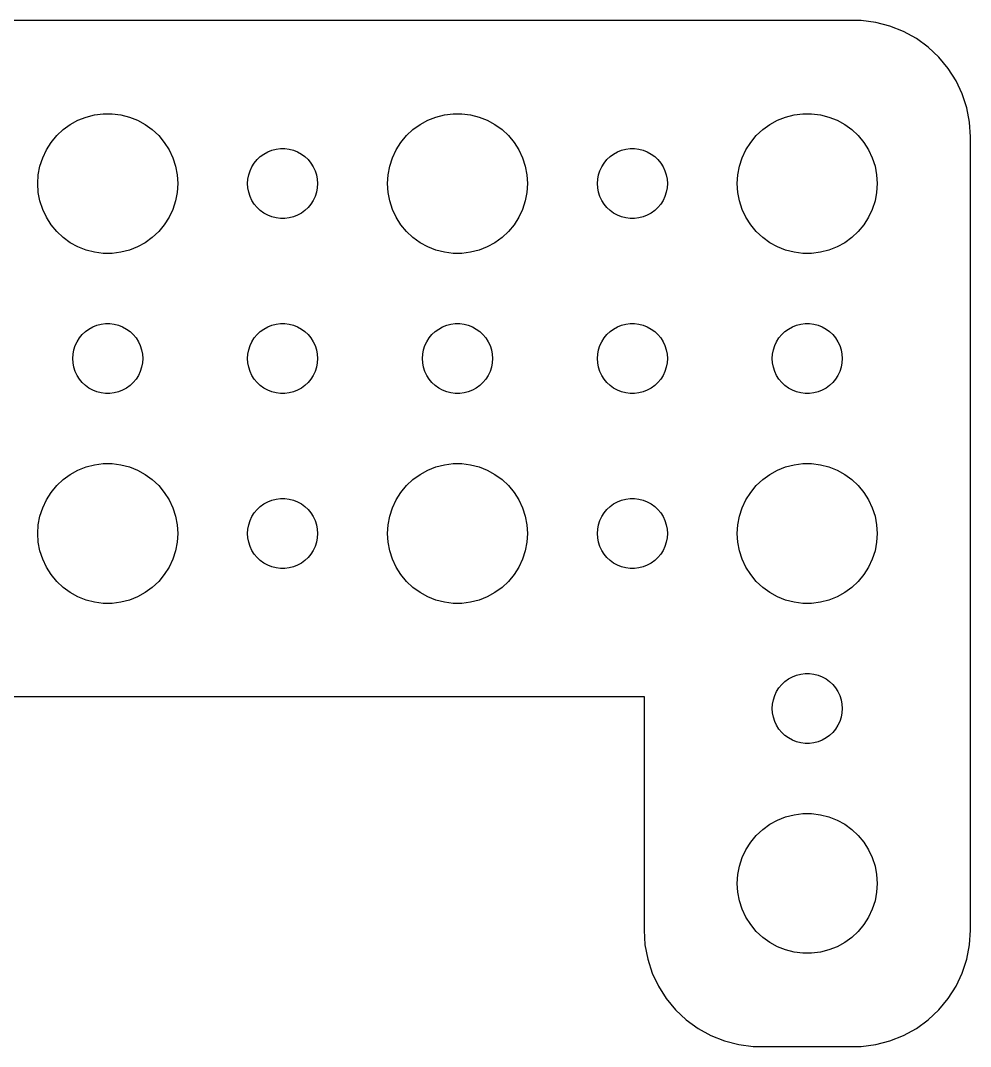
# Model space of a CAD drawing. Header units: metres. Extents: x -37 to 37, y 86 to 238.
# Drawn here: x -3.74 to 37, y 194.01 to 237.99 of the extents above; entities that cross this region are included whole.
import ezdxf

# ---------------------------------------------------------------- set-up
doc = ezdxf.new("R2010")
doc.units = ezdxf.units.M

msp = doc.modelspace()

# ---------------------------------------------------------------- linework, layer by layer
for p, q in [((32.3139, 237.99), (-32.3139, 237.99)), ((32.9369, 237.911), (32.3139, 237.99)), ((33.5451, 237.755), (32.9369, 237.911)), ((34.1289, 237.524), (33.5451, 237.755)), ((34.6791, 237.222), (34.1289, 237.524)), ((35.1871, 236.853), (34.6791, 237.222)), ((35.6448, 236.423), (35.1871, 236.853)), ((36.0451, 235.939), (35.6448, 236.423)), ((36.3815, 235.409), (36.0451, 235.939)), ((36.6489, 234.841), (36.3815, 235.409)), ((36.8429, 234.243), (36.6489, 234.841)), ((-0.56213, 233.947), (-0.18837, 233.994)), ((-0.18837, 233.994), (0.18837, 233.994)), ((0.18837, 233.994), (0.56213, 233.947)), ((14.4379, 233.947), (14.8116, 233.994)), ((14.8116, 233.994), (15.1884, 233.994)), ((15.1884, 233.994), (15.5621, 233.947)), ((29.4379, 233.947), (29.8116, 233.994)), ((29.8116, 233.994), (30.1884, 233.994)), ((30.1884, 233.994), (30.5621, 233.947)), ((36.9606, 233.627), (36.8429, 234.243)), ((-1.60747, 233.533), (-1.27733, 233.714)), ((-1.27733, 233.714), (-0.92705, 233.853)), ((-0.92705, 233.853), (-0.56213, 233.947)), ((0.56213, 233.947), (0.92705, 233.853)), ((0.92705, 233.853), (1.27733, 233.714)), ((1.27733, 233.714), (1.60747, 233.533)), ((13.3925, 233.533), (13.7227, 233.714)), ((13.7227, 233.714), (14.0729, 233.853)), ((14.0729, 233.853), (14.4379, 233.947)), ((15.5621, 233.947), (15.927, 233.853)), ((15.927, 233.853), (16.2773, 233.714)), ((16.2773, 233.714), (16.6075, 233.533)), ((28.3925, 233.533), (28.7227, 233.714)), ((28.7227, 233.714), (29.0729, 233.853)), ((29.0729, 233.853), (29.4379, 233.947)), ((30.5621, 233.947), (30.927, 233.853)), ((30.927, 233.853), (31.2773, 233.714)), ((31.2773, 233.714), (31.6075, 233.533)), ((37, 233), (36.9606, 233.627)), ((-2.1869, 233.054), (-1.91226, 233.312)), ((-1.91226, 233.312), (-1.60747, 233.533)), ((1.60747, 233.533), (1.91226, 233.312)), ((1.91226, 233.312), (2.1869, 233.054)), ((12.8131, 233.054), (13.0877, 233.312)), ((13.0877, 233.312), (13.3925, 233.533)), ((16.6075, 233.533), (16.9123, 233.312)), ((16.9123, 233.312), (17.1869, 233.054)), ((27.8131, 233.054), (28.0877, 233.312)), ((28.0877, 233.312), (28.3925, 233.533)), ((31.6075, 233.533), (31.9123, 233.312)), ((31.9123, 233.312), (32.1869, 233.054)), ((-2.62891, 232.445), (-2.42705, 232.763)), ((-2.42705, 232.763), (-2.1869, 233.054)), ((2.1869, 233.054), (2.42705, 232.763)), ((2.42705, 232.763), (2.62891, 232.445)), ((12.3711, 232.445), (12.5729, 232.763)), ((12.5729, 232.763), (12.8131, 233.054)), ((17.1869, 233.054), (17.427, 232.763)), ((17.427, 232.763), (17.6289, 232.445)), ((27.3711, 232.445), (27.5729, 232.763)), ((27.5729, 232.763), (27.8131, 233.054)), ((32.1869, 233.054), (32.427, 232.763)), ((32.427, 232.763), (32.6289, 232.445)), ((37, 199), (37, 233)), ((-2.78932, 232.104), (-2.62891, 232.445)), ((2.62891, 232.445), (2.78932, 232.104)), ((6.54385, 232.156), (6.69626, 232.266)), ((6.69626, 232.266), (6.86133, 232.357)), ((6.86133, 232.357), (7.03647, 232.427)), ((7.03647, 232.427), (7.21892, 232.473)), ((7.21892, 232.473), (7.40581, 232.497)), ((7.40581, 232.497), (7.59418, 232.497)), ((7.59418, 232.497), (7.78107, 232.473)), ((7.78107, 232.473), (7.96352, 232.427)), ((7.96352, 232.427), (8.13866, 232.357)), ((8.13866, 232.357), (8.30373, 232.266)), ((8.30373, 232.266), (8.45613, 232.156)), ((12.2107, 232.104), (12.3711, 232.445)), ((17.6289, 232.445), (17.7893, 232.104)), ((21.5439, 232.156), (21.6963, 232.266)), ((21.6963, 232.266), (21.8613, 232.357)), ((21.8613, 232.357), (22.0365, 232.427)), ((22.0365, 232.427), (22.2189, 232.473)), ((22.2189, 232.473), (22.4058, 232.497)), ((22.4058, 232.497), (22.5942, 232.497)), ((22.5942, 232.497), (22.7811, 232.473)), ((22.7811, 232.473), (22.9635, 232.427)), ((22.9635, 232.427), (23.1387, 232.357)), ((23.1387, 232.357), (23.3037, 232.266)), ((23.3037, 232.266), (23.4561, 232.156)), ((27.2107, 232.104), (27.3711, 232.445)), ((32.6289, 232.445), (32.7893, 232.104)), ((-2.90575, 231.746), (-2.78932, 232.104)), ((2.78932, 232.104), (2.90575, 231.746)), ((6.18553, 231.723), (6.28647, 231.882)), ((6.28647, 231.882), (6.40654, 232.027)), ((6.40654, 232.027), (6.54385, 232.156)), ((8.45613, 232.156), (8.59344, 232.027)), ((8.59344, 232.027), (8.71352, 231.882)), ((8.71352, 231.882), (8.81445, 231.723)), ((12.0942, 231.746), (12.2107, 232.104)), ((17.7893, 232.104), (17.9057, 231.746)), ((21.1855, 231.723), (21.2865, 231.882)), ((21.2865, 231.882), (21.4065, 232.027)), ((21.4065, 232.027), (21.5439, 232.156)), ((23.4561, 232.156), (23.5934, 232.027)), ((23.5934, 232.027), (23.7135, 231.882)), ((23.7135, 231.882), (23.8145, 231.723)), ((27.0942, 231.746), (27.2107, 232.104)), ((32.7893, 232.104), (32.9057, 231.746)), ((-3, 231), (-2.97633, 231.376)), ((-2.97633, 231.376), (-2.90575, 231.746)), ((2.90575, 231.746), (2.97633, 231.376)), ((2.97633, 231.376), (3, 231)), ((6.01183, 231.188), (6.04712, 231.373)), ((6.04712, 231.373), (6.10533, 231.552)), ((6.10533, 231.552), (6.18553, 231.723)), ((8.81445, 231.723), (8.89465, 231.552)), ((8.89465, 231.552), (8.95287, 231.373)), ((8.95287, 231.373), (8.98816, 231.188)), ((12, 231), (12.0237, 231.376)), ((12.0237, 231.376), (12.0942, 231.746)), ((17.9057, 231.746), (17.9763, 231.376)), ((17.9763, 231.376), (18, 231)), ((21.0118, 231.188), (21.0471, 231.373)), ((21.0471, 231.373), (21.1053, 231.552)), ((21.1053, 231.552), (21.1855, 231.723)), ((23.8145, 231.723), (23.8947, 231.552)), ((23.8947, 231.552), (23.9529, 231.373)), ((23.9529, 231.373), (23.9882, 231.188)), ((27, 231), (27.0237, 231.376)), ((27.0237, 231.376), (27.0942, 231.746)), ((32.9057, 231.746), (32.9763, 231.376)), ((32.9763, 231.376), (33, 231)), ((-2.97633, 230.624), (-3, 231)), ((3, 231), (2.97633, 230.624)), ((6, 231), (6.01183, 231.188)), ((6.01183, 230.812), (6, 231)), ((8.98816, 231.188), (9, 231)), ((9, 231), (8.98816, 230.812)), ((12.0237, 230.624), (12, 231)), ((18, 231), (17.9763, 230.624)), ((21, 231), (21.0118, 231.188)), ((21.0118, 230.812), (21, 231)), ((23.9882, 231.188), (24, 231)), ((24, 231), (23.9882, 230.812)), ((27.0237, 230.624), (27, 231)), ((33, 231), (32.9763, 230.624)), ((-2.90575, 230.254), (-2.97633, 230.624)), ((2.97633, 230.624), (2.90575, 230.254)), ((6.04712, 230.627), (6.01183, 230.812)), ((6.10533, 230.448), (6.04712, 230.627)), ((8.95287, 230.627), (8.89465, 230.448)), ((8.98816, 230.812), (8.95287, 230.627)), ((12.0942, 230.254), (12.0237, 230.624)), ((17.9763, 230.624), (17.9057, 230.254)), ((21.0471, 230.627), (21.0118, 230.812)), ((21.1053, 230.448), (21.0471, 230.627)), ((23.9529, 230.627), (23.8947, 230.448)), ((23.9882, 230.812), (23.9529, 230.627)), ((27.0942, 230.254), (27.0237, 230.624)), ((32.9763, 230.624), (32.9057, 230.254)), ((-2.78932, 229.896), (-2.90575, 230.254)), ((2.90575, 230.254), (2.78932, 229.896)), ((6.18553, 230.277), (6.10533, 230.448)), ((6.28647, 230.118), (6.18553, 230.277)), ((6.40654, 229.973), (6.28647, 230.118)), ((8.71352, 230.118), (8.59344, 229.973)), ((8.81445, 230.277), (8.71352, 230.118)), ((8.89465, 230.448), (8.81445, 230.277)), ((12.2107, 229.896), (12.0942, 230.254)), ((17.9057, 230.254), (17.7893, 229.896)), ((21.1855, 230.277), (21.1053, 230.448)), ((21.2865, 230.118), (21.1855, 230.277)), ((21.4065, 229.973), (21.2865, 230.118)), ((23.7135, 230.118), (23.5934, 229.973)), ((23.8145, 230.277), (23.7135, 230.118)), ((23.8947, 230.448), (23.8145, 230.277)), ((27.2107, 229.896), (27.0942, 230.254)), ((32.9057, 230.254), (32.7893, 229.896)), ((-2.62891, 229.555), (-2.78932, 229.896)), ((2.78932, 229.896), (2.62891, 229.555)), ((6.54385, 229.844), (6.40654, 229.973)), ((6.69626, 229.734), (6.54385, 229.844)), ((6.86133, 229.643), (6.69626, 229.734)), ((7.03647, 229.573), (6.86133, 229.643)), ((8.13866, 229.643), (7.96352, 229.573)), ((8.30373, 229.734), (8.13866, 229.643)), ((8.45613, 229.844), (8.30373, 229.734)), ((8.59344, 229.973), (8.45613, 229.844)), ((12.3711, 229.555), (12.2107, 229.896)), ((17.7893, 229.896), (17.6289, 229.555)), ((21.5439, 229.844), (21.4065, 229.973)), ((21.6963, 229.734), (21.5439, 229.844)), ((21.8613, 229.643), (21.6963, 229.734)), ((22.0365, 229.573), (21.8613, 229.643)), ((23.1387, 229.643), (22.9635, 229.573)), ((23.3037, 229.734), (23.1387, 229.643)), ((23.4561, 229.844), (23.3037, 229.734)), ((23.5934, 229.973), (23.4561, 229.844)), ((27.3711, 229.555), (27.2107, 229.896)), ((32.7893, 229.896), (32.6289, 229.555)), ((-2.42705, 229.237), (-2.62891, 229.555)), ((-2.1869, 228.946), (-2.42705, 229.237)), ((2.42705, 229.237), (2.1869, 228.946)), ((2.62891, 229.555), (2.42705, 229.237)), ((7.21892, 229.527), (7.03647, 229.573)), ((7.40581, 229.503), (7.21892, 229.527)), ((7.59418, 229.503), (7.40581, 229.503)), ((7.78107, 229.527), (7.59418, 229.503)), ((7.96352, 229.573), (7.78107, 229.527)), ((12.5729, 229.237), (12.3711, 229.555)), ((12.8131, 228.946), (12.5729, 229.237)), ((17.427, 229.237), (17.1869, 228.946)), ((17.6289, 229.555), (17.427, 229.237)), ((22.2189, 229.527), (22.0365, 229.573)), ((22.4058, 229.503), (22.2189, 229.527)), ((22.5942, 229.503), (22.4058, 229.503)), ((22.7811, 229.527), (22.5942, 229.503)), ((22.9635, 229.573), (22.7811, 229.527)), ((27.5729, 229.237), (27.3711, 229.555)), ((27.8131, 228.946), (27.5729, 229.237)), ((32.427, 229.237), (32.1869, 228.946)), ((32.6289, 229.555), (32.427, 229.237)), ((-1.91226, 228.688), (-2.1869, 228.946)), ((2.1869, 228.946), (1.91226, 228.688)), ((13.0877, 228.688), (12.8131, 228.946)), ((17.1869, 228.946), (16.9123, 228.688)), ((28.0877, 228.688), (27.8131, 228.946)), ((32.1869, 228.946), (31.9123, 228.688)), ((-1.60747, 228.467), (-1.91226, 228.688)), ((-1.27733, 228.286), (-1.60747, 228.467)), ((-0.92705, 228.147), (-1.27733, 228.286)), ((1.27733, 228.286), (0.92705, 228.147)), ((1.60747, 228.467), (1.27733, 228.286)), ((1.91226, 228.688), (1.60747, 228.467)), ((13.3925, 228.467), (13.0877, 228.688)), ((13.7227, 228.286), (13.3925, 228.467)), ((14.0729, 228.147), (13.7227, 228.286)), ((16.2773, 228.286), (15.927, 228.147)), ((16.6075, 228.467), (16.2773, 228.286)), ((16.9123, 228.688), (16.6075, 228.467)), ((28.3925, 228.467), (28.0877, 228.688)), ((28.7227, 228.286), (28.3925, 228.467)), ((29.0729, 228.147), (28.7227, 228.286)), ((31.2773, 228.286), (30.927, 228.147)), ((31.6075, 228.467), (31.2773, 228.286)), ((31.9123, 228.688), (31.6075, 228.467)), ((-0.56213, 228.053), (-0.92705, 228.147)), ((-0.18837, 228.006), (-0.56213, 228.053)), ((0.18837, 228.006), (-0.18837, 228.006)), ((0.56213, 228.053), (0.18837, 228.006)), ((0.92705, 228.147), (0.56213, 228.053)), ((14.4379, 228.053), (14.0729, 228.147)), ((14.8116, 228.006), (14.4379, 228.053)), ((15.1884, 228.006), (14.8116, 228.006)), ((15.5621, 228.053), (15.1884, 228.006)), ((15.927, 228.147), (15.5621, 228.053)), ((29.4379, 228.053), (29.0729, 228.147)), ((29.8116, 228.006), (29.4379, 228.053)), ((30.1884, 228.006), (29.8116, 228.006)), ((30.5621, 228.053), (30.1884, 228.006)), ((30.927, 228.147), (30.5621, 228.053)), ((-0.95613, 224.656), (-0.80373, 224.766)), ((-0.80373, 224.766), (-0.63866, 224.857)), ((-0.63866, 224.857), (-0.46352, 224.927)), ((-0.46352, 224.927), (-0.28107, 224.973)), ((-0.28107, 224.973), (-0.09418, 224.997)), ((-0.09418, 224.997), (0.09418, 224.997)), ((0.09418, 224.997), (0.28107, 224.973)), ((0.28107, 224.973), (0.46352, 224.927)), ((0.46352, 224.927), (0.63866, 224.857)), ((0.63866, 224.857), (0.80373, 224.766)), ((0.80373, 224.766), (0.95613, 224.656)), ((6.54385, 224.656), (6.69626, 224.766)), ((6.69626, 224.766), (6.86133, 224.857)), ((6.86133, 224.857), (7.03647, 224.927)), ((7.03647, 224.927), (7.21892, 224.973)), ((7.21892, 224.973), (7.40581, 224.997)), ((7.40581, 224.997), (7.59418, 224.997)), ((7.59418, 224.997), (7.78107, 224.973)), ((7.78107, 224.973), (7.96352, 224.927)), ((7.96352, 224.927), (8.13866, 224.857)), ((8.13866, 224.857), (8.30373, 224.766)), ((8.30373, 224.766), (8.45613, 224.656)), ((14.0439, 224.656), (14.1963, 224.766)), ((14.1963, 224.766), (14.3613, 224.857)), ((14.3613, 224.857), (14.5365, 224.927)), ((14.5365, 224.927), (14.7189, 224.973)), ((14.7189, 224.973), (14.9058, 224.997)), ((14.9058, 224.997), (15.0942, 224.997)), ((15.0942, 224.997), (15.2811, 224.973)), ((15.2811, 224.973), (15.4635, 224.927)), ((15.4635, 224.927), (15.6387, 224.857)), ((15.6387, 224.857), (15.8037, 224.766)), ((15.8037, 224.766), (15.9561, 224.656)), ((21.5439, 224.656), (21.6963, 224.766)), ((21.6963, 224.766), (21.8613, 224.857)), ((21.8613, 224.857), (22.0365, 224.927)), ((22.0365, 224.927), (22.2189, 224.973)), ((22.2189, 224.973), (22.4058, 224.997)), ((22.4058, 224.997), (22.5942, 224.997)), ((22.5942, 224.997), (22.7811, 224.973)), ((22.7811, 224.973), (22.9635, 224.927)), ((22.9635, 224.927), (23.1387, 224.857)), ((23.1387, 224.857), (23.3037, 224.766)), ((23.3037, 224.766), (23.4561, 224.656)), ((29.0439, 224.656), (29.1963, 224.766)), ((29.1963, 224.766), (29.3613, 224.857)), ((29.3613, 224.857), (29.5365, 224.927)), ((29.5365, 224.927), (29.7189, 224.973)), ((29.7189, 224.973), (29.9058, 224.997)), ((29.9058, 224.997), (30.0942, 224.997)), ((30.0942, 224.997), (30.2811, 224.973)), ((30.2811, 224.973), (30.4635, 224.927)), ((30.4635, 224.927), (30.6387, 224.857)), ((30.6387, 224.857), (30.8037, 224.766)), ((30.8037, 224.766), (30.9561, 224.656)), ((-1.31445, 224.223), (-1.21352, 224.382)), ((-1.21352, 224.382), (-1.09344, 224.527)), ((-1.09344, 224.527), (-0.95613, 224.656)), ((0.95613, 224.656), (1.09344, 224.527)), ((1.09344, 224.527), (1.21352, 224.382)), ((1.21352, 224.382), (1.31445, 224.223)), ((6.18553, 224.223), (6.28647, 224.382)), ((6.28647, 224.382), (6.40654, 224.527)), ((6.40654, 224.527), (6.54385, 224.656)), ((8.45613, 224.656), (8.59344, 224.527)), ((8.59344, 224.527), (8.71352, 224.382)), ((8.71352, 224.382), (8.81445, 224.223)), ((13.6855, 224.223), (13.7865, 224.382)), ((13.7865, 224.382), (13.9065, 224.527)), ((13.9065, 224.527), (14.0439, 224.656)), ((15.9561, 224.656), (16.0934, 224.527)), ((16.0934, 224.527), (16.2135, 224.382)), ((16.2135, 224.382), (16.3145, 224.223)), ((21.1855, 224.223), (21.2865, 224.382)), ((21.2865, 224.382), (21.4065, 224.527)), ((21.4065, 224.527), (21.5439, 224.656)), ((23.4561, 224.656), (23.5934, 224.527)), ((23.5934, 224.527), (23.7135, 224.382)), ((23.7135, 224.382), (23.8145, 224.223)), ((28.6855, 224.223), (28.7865, 224.382)), ((28.7865, 224.382), (28.9065, 224.527)), ((28.9065, 224.527), (29.0439, 224.656)), ((30.9561, 224.656), (31.0934, 224.527)), ((31.0934, 224.527), (31.2135, 224.382)), ((31.2135, 224.382), (31.3145, 224.223)), ((-1.48816, 223.688), (-1.45287, 223.873)), ((-1.45287, 223.873), (-1.39465, 224.052)), ((-1.39465, 224.052), (-1.31445, 224.223)), ((1.31445, 224.223), (1.39465, 224.052)), ((1.39465, 224.052), (1.45287, 223.873)), ((1.45287, 223.873), (1.48816, 223.688)), ((6.01183, 223.688), (6.04712, 223.873)), ((6.04712, 223.873), (6.10533, 224.052)), ((6.10533, 224.052), (6.18553, 224.223)), ((8.81445, 224.223), (8.89465, 224.052)), ((8.89465, 224.052), (8.95287, 223.873)), ((8.95287, 223.873), (8.98816, 223.688)), ((13.5118, 223.688), (13.5471, 223.873)), ((13.5471, 223.873), (13.6053, 224.052)), ((13.6053, 224.052), (13.6855, 224.223)), ((16.3145, 224.223), (16.3947, 224.052)), ((16.3947, 224.052), (16.4529, 223.873)), ((16.4529, 223.873), (16.4882, 223.688)), ((21.0118, 223.688), (21.0471, 223.873)), ((21.0471, 223.873), (21.1053, 224.052)), ((21.1053, 224.052), (21.1855, 224.223)), ((23.8145, 224.223), (23.8947, 224.052)), ((23.8947, 224.052), (23.9529, 223.873)), ((23.9529, 223.873), (23.9882, 223.688)), ((28.5118, 223.688), (28.5471, 223.873)), ((28.5471, 223.873), (28.6053, 224.052)), ((28.6053, 224.052), (28.6855, 224.223)), ((31.3145, 224.223), (31.3947, 224.052)), ((31.3947, 224.052), (31.4529, 223.873)), ((31.4529, 223.873), (31.4882, 223.688)), ((-1.5, 223.5), (-1.48816, 223.688)), ((-1.48816, 223.312), (-1.5, 223.5)), ((1.48816, 223.688), (1.5, 223.5)), ((1.5, 223.5), (1.48816, 223.312)), ((6, 223.5), (6.01183, 223.688)), ((6.01183, 223.312), (6, 223.5)), ((8.98816, 223.688), (9, 223.5)), ((9, 223.5), (8.98816, 223.312)), ((13.5, 223.5), (13.5118, 223.688)), ((13.5118, 223.312), (13.5, 223.5)), ((16.4882, 223.688), (16.5, 223.5)), ((16.5, 223.5), (16.4882, 223.312)), ((21, 223.5), (21.0118, 223.688)), ((21.0118, 223.312), (21, 223.5)), ((23.9882, 223.688), (24, 223.5)), ((24, 223.5), (23.9882, 223.312)), ((28.5, 223.5), (28.5118, 223.688)), ((28.5118, 223.312), (28.5, 223.5)), ((31.4882, 223.688), (31.5, 223.5)), ((31.5, 223.5), (31.4882, 223.312)), ((-1.45287, 223.127), (-1.48816, 223.312)), ((-1.39465, 222.948), (-1.45287, 223.127)), ((1.45287, 223.127), (1.39465, 222.948)), ((1.48816, 223.312), (1.45287, 223.127)), ((6.04712, 223.127), (6.01183, 223.312)), ((6.10533, 222.948), (6.04712, 223.127)), ((8.95287, 223.127), (8.89465, 222.948)), ((8.98816, 223.312), (8.95287, 223.127)), ((13.5471, 223.127), (13.5118, 223.312)), ((13.6053, 222.948), (13.5471, 223.127)), ((16.4529, 223.127), (16.3947, 222.948)), ((16.4882, 223.312), (16.4529, 223.127)), ((21.0471, 223.127), (21.0118, 223.312)), ((21.1053, 222.948), (21.0471, 223.127)), ((23.9529, 223.127), (23.8947, 222.948)), ((23.9882, 223.312), (23.9529, 223.127)), ((28.5471, 223.127), (28.5118, 223.312)), ((28.6053, 222.948), (28.5471, 223.127)), ((31.4529, 223.127), (31.3947, 222.948)), ((31.4882, 223.312), (31.4529, 223.127)), ((-1.31445, 222.777), (-1.39465, 222.948)), ((-1.21352, 222.618), (-1.31445, 222.777)), ((-1.09344, 222.473), (-1.21352, 222.618)), ((1.21352, 222.618), (1.09344, 222.473)), ((1.31445, 222.777), (1.21352, 222.618)), ((1.39465, 222.948), (1.31445, 222.777)), ((6.18553, 222.777), (6.10533, 222.948)), ((6.28647, 222.618), (6.18553, 222.777)), ((6.40654, 222.473), (6.28647, 222.618)), ((8.71352, 222.618), (8.59344, 222.473)), ((8.81445, 222.777), (8.71352, 222.618)), ((8.89465, 222.948), (8.81445, 222.777)), ((13.6855, 222.777), (13.6053, 222.948)), ((13.7865, 222.618), (13.6855, 222.777)), ((13.9065, 222.473), (13.7865, 222.618)), ((16.2135, 222.618), (16.0934, 222.473)), ((16.3145, 222.777), (16.2135, 222.618)), ((16.3947, 222.948), (16.3145, 222.777)), ((21.1855, 222.777), (21.1053, 222.948)), ((21.2865, 222.618), (21.1855, 222.777)), ((21.4065, 222.473), (21.2865, 222.618)), ((23.7135, 222.618), (23.5934, 222.473)), ((23.8145, 222.777), (23.7135, 222.618)), ((23.8947, 222.948), (23.8145, 222.777)), ((28.6855, 222.777), (28.6053, 222.948)), ((28.7865, 222.618), (28.6855, 222.777)), ((28.9065, 222.473), (28.7865, 222.618)), ((31.2135, 222.618), (31.0934, 222.473)), ((31.3145, 222.777), (31.2135, 222.618)), ((31.3947, 222.948), (31.3145, 222.777)), ((-0.95613, 222.344), (-1.09344, 222.473)), ((-0.80373, 222.234), (-0.95613, 222.344)), ((-0.63866, 222.143), (-0.80373, 222.234)), ((-0.46352, 222.073), (-0.63866, 222.143)), ((0.63866, 222.143), (0.46352, 222.073)), ((0.80373, 222.234), (0.63866, 222.143)), ((0.95613, 222.344), (0.80373, 222.234)), ((1.09344, 222.473), (0.95613, 222.344)), ((6.54385, 222.344), (6.40654, 222.473)), ((6.69626, 222.234), (6.54385, 222.344)), ((6.86133, 222.143), (6.69626, 222.234)), ((7.03647, 222.073), (6.86133, 222.143)), ((8.13866, 222.143), (7.96352, 222.073)), ((8.30373, 222.234), (8.13866, 222.143)), ((8.45613, 222.344), (8.30373, 222.234)), ((8.59344, 222.473), (8.45613, 222.344)), ((14.0439, 222.344), (13.9065, 222.473)), ((14.1963, 222.234), (14.0439, 222.344)), ((14.3613, 222.143), (14.1963, 222.234)), ((14.5365, 222.073), (14.3613, 222.143)), ((15.6387, 222.143), (15.4635, 222.073)), ((15.8037, 222.234), (15.6387, 222.143)), ((15.9561, 222.344), (15.8037, 222.234)), ((16.0934, 222.473), (15.9561, 222.344)), ((21.5439, 222.344), (21.4065, 222.473)), ((21.6963, 222.234), (21.5439, 222.344)), ((21.8613, 222.143), (21.6963, 222.234)), ((22.0365, 222.073), (21.8613, 222.143)), ((23.1387, 222.143), (22.9635, 222.073)), ((23.3037, 222.234), (23.1387, 222.143)), ((23.4561, 222.344), (23.3037, 222.234)), ((23.5934, 222.473), (23.4561, 222.344)), ((29.0439, 222.344), (28.9065, 222.473)), ((29.1963, 222.234), (29.0439, 222.344)), ((29.3613, 222.143), (29.1963, 222.234)), ((29.5365, 222.073), (29.3613, 222.143)), ((30.6387, 222.143), (30.4635, 222.073)), ((30.8037, 222.234), (30.6387, 222.143)), ((30.9561, 222.344), (30.8037, 222.234)), ((31.0934, 222.473), (30.9561, 222.344)), ((-0.28107, 222.027), (-0.46352, 222.073)), ((-0.09418, 222.003), (-0.28107, 222.027)), ((0.09418, 222.003), (-0.09418, 222.003)), ((0.28107, 222.027), (0.09418, 222.003)), ((0.46352, 222.073), (0.28107, 222.027)), ((7.21892, 222.027), (7.03647, 222.073)), ((7.40581, 222.003), (7.21892, 222.027)), ((7.59418, 222.003), (7.40581, 222.003)), ((7.78107, 222.027), (7.59418, 222.003)), ((7.96352, 222.073), (7.78107, 222.027)), ((14.7189, 222.027), (14.5365, 222.073)), ((14.9058, 222.003), (14.7189, 222.027)), ((15.0942, 222.003), (14.9058, 222.003)), ((15.2811, 222.027), (15.0942, 222.003)), ((15.4635, 222.073), (15.2811, 222.027)), ((22.2189, 222.027), (22.0365, 222.073)), ((22.4058, 222.003), (22.2189, 222.027)), ((22.5942, 222.003), (22.4058, 222.003)), ((22.7811, 222.027), (22.5942, 222.003)), ((22.9635, 222.073), (22.7811, 222.027)), ((29.7189, 222.027), (29.5365, 222.073)), ((29.9058, 222.003), (29.7189, 222.027)), ((30.0942, 222.003), (29.9058, 222.003)), ((30.2811, 222.027), (30.0942, 222.003)), ((30.4635, 222.073), (30.2811, 222.027)), ((-1.60747, 218.533), (-1.27733, 218.714)), ((-1.27733, 218.714), (-0.92705, 218.853)), ((-0.92705, 218.853), (-0.56213, 218.947)), ((-0.56213, 218.947), (-0.18837, 218.994)), ((-0.18837, 218.994), (0.18837, 218.994)), ((0.18837, 218.994), (0.56213, 218.947)), ((0.56213, 218.947), (0.92705, 218.853)), ((0.92705, 218.853), (1.27733, 218.714)), ((1.27733, 218.714), (1.60747, 218.533)), ((13.3925, 218.533), (13.7227, 218.714)), ((13.7227, 218.714), (14.0729, 218.853)), ((14.0729, 218.853), (14.4379, 218.947)), ((14.4379, 218.947), (14.8116, 218.994)), ((14.8116, 218.994), (15.1884, 218.994)), ((15.1884, 218.994), (15.5621, 218.947)), ((15.5621, 218.947), (15.927, 218.853)), ((15.927, 218.853), (16.2773, 218.714)), ((16.2773, 218.714), (16.6075, 218.533)), ((28.3925, 218.533), (28.7227, 218.714)), ((28.7227, 218.714), (29.0729, 218.853)), ((29.0729, 218.853), (29.4379, 218.947)), ((29.4379, 218.947), (29.8116, 218.994)), ((29.8116, 218.994), (30.1884, 218.994)), ((30.1884, 218.994), (30.5621, 218.947)), ((30.5621, 218.947), (30.927, 218.853)), ((30.927, 218.853), (31.2773, 218.714)), ((31.2773, 218.714), (31.6075, 218.533)), ((-2.1869, 218.054), (-1.91226, 218.312)), ((-1.91226, 218.312), (-1.60747, 218.533)), ((1.60747, 218.533), (1.91226, 218.312)), ((1.91226, 218.312), (2.1869, 218.054)), ((12.8131, 218.054), (13.0877, 218.312)), ((13.0877, 218.312), (13.3925, 218.533)), ((16.6075, 218.533), (16.9123, 218.312)), ((16.9123, 218.312), (17.1869, 218.054)), ((27.8131, 218.054), (28.0877, 218.312)), ((28.0877, 218.312), (28.3925, 218.533)), ((31.6075, 218.533), (31.9123, 218.312)), ((31.9123, 218.312), (32.1869, 218.054)), ((-2.62891, 217.445), (-2.42705, 217.763)), ((-2.42705, 217.763), (-2.1869, 218.054)), ((2.1869, 218.054), (2.42705, 217.763)), ((2.42705, 217.763), (2.62891, 217.445)), ((12.3711, 217.445), (12.5729, 217.763)), ((12.5729, 217.763), (12.8131, 218.054)), ((17.1869, 218.054), (17.427, 217.763)), ((17.427, 217.763), (17.6289, 217.445)), ((27.3711, 217.445), (27.5729, 217.763)), ((27.5729, 217.763), (27.8131, 218.054)), ((32.1869, 218.054), (32.427, 217.763)), ((32.427, 217.763), (32.6289, 217.445)), ((-2.78932, 217.104), (-2.62891, 217.445)), ((2.62891, 217.445), (2.78932, 217.104)), ((6.54385, 217.156), (6.69626, 217.266)), ((6.69626, 217.266), (6.86133, 217.357)), ((6.86133, 217.357), (7.03647, 217.427)), ((7.03647, 217.427), (7.21892, 217.473)), ((7.21892, 217.473), (7.40581, 217.497)), ((7.40581, 217.497), (7.59418, 217.497)), ((7.59418, 217.497), (7.78107, 217.473)), ((7.78107, 217.473), (7.96352, 217.427)), ((7.96352, 217.427), (8.13866, 217.357)), ((8.13866, 217.357), (8.30373, 217.266)), ((8.30373, 217.266), (8.45613, 217.156)), ((12.2107, 217.104), (12.3711, 217.445)), ((17.6289, 217.445), (17.7893, 217.104)), ((21.5439, 217.156), (21.6963, 217.266)), ((21.6963, 217.266), (21.8613, 217.357)), ((21.8613, 217.357), (22.0365, 217.427)), ((22.0365, 217.427), (22.2189, 217.473)), ((22.2189, 217.473), (22.4058, 217.497)), ((22.4058, 217.497), (22.5942, 217.497)), ((22.5942, 217.497), (22.7811, 217.473)), ((22.7811, 217.473), (22.9635, 217.427)), ((22.9635, 217.427), (23.1387, 217.357)), ((23.1387, 217.357), (23.3037, 217.266)), ((23.3037, 217.266), (23.4561, 217.156)), ((27.2107, 217.104), (27.3711, 217.445)), ((32.6289, 217.445), (32.7893, 217.104)), ((-2.90575, 216.746), (-2.78932, 217.104)), ((2.78932, 217.104), (2.90575, 216.746)), ((6.18553, 216.723), (6.28647, 216.882)), ((6.28647, 216.882), (6.40654, 217.027)), ((6.40654, 217.027), (6.54385, 217.156)), ((8.45613, 217.156), (8.59344, 217.027)), ((8.59344, 217.027), (8.71352, 216.882)), ((8.71352, 216.882), (8.81445, 216.723)), ((12.0942, 216.746), (12.2107, 217.104)), ((17.7893, 217.104), (17.9057, 216.746)), ((21.1855, 216.723), (21.2865, 216.882)), ((21.2865, 216.882), (21.4065, 217.027)), ((21.4065, 217.027), (21.5439, 217.156)), ((23.4561, 217.156), (23.5934, 217.027)), ((23.5934, 217.027), (23.7135, 216.882)), ((23.7135, 216.882), (23.8145, 216.723)), ((27.0942, 216.746), (27.2107, 217.104)), ((32.7893, 217.104), (32.9057, 216.746)), ((-2.97633, 216.376), (-2.90575, 216.746)), ((2.90575, 216.746), (2.97633, 216.376)), ((6.04712, 216.373), (6.10533, 216.552)), ((6.10533, 216.552), (6.18553, 216.723)), ((8.81445, 216.723), (8.89465, 216.552)), ((8.89465, 216.552), (8.95287, 216.373)), ((12.0237, 216.376), (12.0942, 216.746)), ((17.9057, 216.746), (17.9763, 216.376)), ((21.0471, 216.373), (21.1053, 216.552)), ((21.1053, 216.552), (21.1855, 216.723)), ((23.8145, 216.723), (23.8947, 216.552)), ((23.8947, 216.552), (23.9529, 216.373)), ((27.0237, 216.376), (27.0942, 216.746)), ((32.9057, 216.746), (32.9763, 216.376)), ((-3, 216), (-2.97633, 216.376)), ((-2.97633, 215.624), (-3, 216)), ((2.97633, 216.376), (3, 216)), ((3, 216), (2.97633, 215.624)), ((6, 216), (6.01183, 216.188)), ((6.01183, 215.812), (6, 216)), ((6.01183, 216.188), (6.04712, 216.373)), ((8.95287, 216.373), (8.98816, 216.188)), ((8.98816, 216.188), (9, 216)), ((9, 216), (8.98816, 215.812)), ((12, 216), (12.0237, 216.376)), ((12.0237, 215.624), (12, 216)), ((17.9763, 216.376), (18, 216)), ((18, 216), (17.9763, 215.624)), ((21, 216), (21.0118, 216.188)), ((21.0118, 215.812), (21, 216)), ((21.0118, 216.188), (21.0471, 216.373)), ((23.9529, 216.373), (23.9882, 216.188)), ((23.9882, 216.188), (24, 216)), ((24, 216), (23.9882, 215.812)), ((27, 216), (27.0237, 216.376)), ((27.0237, 215.624), (27, 216)), ((32.9763, 216.376), (33, 216)), ((33, 216), (32.9763, 215.624)), ((-2.90575, 215.254), (-2.97633, 215.624)), ((2.97633, 215.624), (2.90575, 215.254)), ((6.04712, 215.627), (6.01183, 215.812)), ((6.10533, 215.448), (6.04712, 215.627)), ((8.95287, 215.627), (8.89465, 215.448)), ((8.98816, 215.812), (8.95287, 215.627)), ((12.0942, 215.254), (12.0237, 215.624)), ((17.9763, 215.624), (17.9057, 215.254)), ((21.0471, 215.627), (21.0118, 215.812)), ((21.1053, 215.448), (21.0471, 215.627)), ((23.9529, 215.627), (23.8947, 215.448)), ((23.9882, 215.812), (23.9529, 215.627)), ((27.0942, 215.254), (27.0237, 215.624)), ((32.9763, 215.624), (32.9057, 215.254)), ((-2.78932, 214.896), (-2.90575, 215.254)), ((2.90575, 215.254), (2.78932, 214.896)), ((6.18553, 215.277), (6.10533, 215.448)), ((6.28647, 215.118), (6.18553, 215.277)), ((6.40654, 214.973), (6.28647, 215.118)), ((8.71352, 215.118), (8.59344, 214.973)), ((8.81445, 215.277), (8.71352, 215.118)), ((8.89465, 215.448), (8.81445, 215.277)), ((12.2107, 214.896), (12.0942, 215.254)), ((17.9057, 215.254), (17.7893, 214.896)), ((21.1855, 215.277), (21.1053, 215.448)), ((21.2865, 215.118), (21.1855, 215.277)), ((21.4065, 214.973), (21.2865, 215.118)), ((23.7135, 215.118), (23.5934, 214.973)), ((23.8145, 215.277), (23.7135, 215.118)), ((23.8947, 215.448), (23.8145, 215.277)), ((27.2107, 214.896), (27.0942, 215.254)), ((32.9057, 215.254), (32.7893, 214.896)), ((-2.62891, 214.555), (-2.78932, 214.896)), ((2.78932, 214.896), (2.62891, 214.555)), ((6.54385, 214.844), (6.40654, 214.973)), ((6.69626, 214.734), (6.54385, 214.844)), ((6.86133, 214.643), (6.69626, 214.734)), ((7.03647, 214.573), (6.86133, 214.643)), ((8.13866, 214.643), (7.96352, 214.573)), ((8.30373, 214.734), (8.13866, 214.643)), ((8.45613, 214.844), (8.30373, 214.734)), ((8.59344, 214.973), (8.45613, 214.844)), ((12.3711, 214.555), (12.2107, 214.896)), ((17.7893, 214.896), (17.6289, 214.555)), ((21.5439, 214.844), (21.4065, 214.973)), ((21.6963, 214.734), (21.5439, 214.844)), ((21.8613, 214.643), (21.6963, 214.734)), ((22.0365, 214.573), (21.8613, 214.643)), ((23.1387, 214.643), (22.9635, 214.573)), ((23.3037, 214.734), (23.1387, 214.643)), ((23.4561, 214.844), (23.3037, 214.734)), ((23.5934, 214.973), (23.4561, 214.844)), ((27.3711, 214.555), (27.2107, 214.896)), ((32.7893, 214.896), (32.6289, 214.555)), ((-2.42705, 214.237), (-2.62891, 214.555)), ((-2.1869, 213.946), (-2.42705, 214.237)), ((2.42705, 214.237), (2.1869, 213.946)), ((2.62891, 214.555), (2.42705, 214.237)), ((7.21892, 214.527), (7.03647, 214.573)), ((7.40581, 214.503), (7.21892, 214.527)), ((7.59418, 214.503), (7.40581, 214.503)), ((7.78107, 214.527), (7.59418, 214.503)), ((7.96352, 214.573), (7.78107, 214.527)), ((12.5729, 214.237), (12.3711, 214.555)), ((12.8131, 213.946), (12.5729, 214.237)), ((17.427, 214.237), (17.1869, 213.946)), ((17.6289, 214.555), (17.427, 214.237)), ((22.2189, 214.527), (22.0365, 214.573)), ((22.4058, 214.503), (22.2189, 214.527)), ((22.5942, 214.503), (22.4058, 214.503)), ((22.7811, 214.527), (22.5942, 214.503)), ((22.9635, 214.573), (22.7811, 214.527)), ((27.5729, 214.237), (27.3711, 214.555)), ((27.8131, 213.946), (27.5729, 214.237)), ((32.427, 214.237), (32.1869, 213.946)), ((32.6289, 214.555), (32.427, 214.237)), ((-1.91226, 213.688), (-2.1869, 213.946)), ((2.1869, 213.946), (1.91226, 213.688)), ((13.0877, 213.688), (12.8131, 213.946)), ((17.1869, 213.946), (16.9123, 213.688)), ((28.0877, 213.688), (27.8131, 213.946)), ((32.1869, 213.946), (31.9123, 213.688)), ((-1.60747, 213.467), (-1.91226, 213.688)), ((-1.27733, 213.286), (-1.60747, 213.467)), ((1.60747, 213.467), (1.27733, 213.286)), ((1.91226, 213.688), (1.60747, 213.467)), ((13.3925, 213.467), (13.0877, 213.688)), ((13.7227, 213.286), (13.3925, 213.467)), ((16.6075, 213.467), (16.2773, 213.286)), ((16.9123, 213.688), (16.6075, 213.467)), ((28.3925, 213.467), (28.0877, 213.688)), ((28.7227, 213.286), (28.3925, 213.467)), ((31.6075, 213.467), (31.2773, 213.286)), ((31.9123, 213.688), (31.6075, 213.467)), ((-0.92705, 213.147), (-1.27733, 213.286)), ((-0.56213, 213.053), (-0.92705, 213.147)), ((-0.18837, 213.006), (-0.56213, 213.053)), ((0.18837, 213.006), (-0.18837, 213.006)), ((0.56213, 213.053), (0.18837, 213.006)), ((0.92705, 213.147), (0.56213, 213.053)), ((1.27733, 213.286), (0.92705, 213.147)), ((14.0729, 213.147), (13.7227, 213.286)), ((14.4379, 213.053), (14.0729, 213.147)), ((14.8116, 213.006), (14.4379, 213.053)), ((15.1884, 213.006), (14.8116, 213.006)), ((15.5621, 213.053), (15.1884, 213.006)), ((15.927, 213.147), (15.5621, 213.053)), ((16.2773, 213.286), (15.927, 213.147)), ((29.0729, 213.147), (28.7227, 213.286)), ((29.4379, 213.053), (29.0729, 213.147)), ((29.8116, 213.006), (29.4379, 213.053)), ((30.1884, 213.006), (29.8116, 213.006)), ((30.5621, 213.053), (30.1884, 213.006)), ((30.927, 213.147), (30.5621, 213.053)), ((31.2773, 213.286), (30.927, 213.147)), ((29.1963, 209.766), (29.3613, 209.857)), ((29.3613, 209.857), (29.5365, 209.927)), ((29.5365, 209.927), (29.7189, 209.973)), ((29.7189, 209.973), (29.9058, 209.997)), ((29.9058, 209.997), (30.0942, 209.997)), ((30.0942, 209.997), (30.2811, 209.973)), ((30.2811, 209.973), (30.4635, 209.927)), ((30.4635, 209.927), (30.6387, 209.857)), ((30.6387, 209.857), (30.8037, 209.766)), ((28.6855, 209.223), (28.7865, 209.382)), ((28.7865, 209.382), (28.9065, 209.527)), ((28.9065, 209.527), (29.0439, 209.656)), ((29.0439, 209.656), (29.1963, 209.766)), ((30.8037, 209.766), (30.9561, 209.656)), ((30.9561, 209.656), (31.0934, 209.527)), ((31.0934, 209.527), (31.2135, 209.382)), ((31.2135, 209.382), (31.3145, 209.223)), ((-23, 209.01), (23, 209.01)), ((23, 209.01), (23, 199)), ((28.5471, 208.873), (28.6053, 209.052)), ((28.6053, 209.052), (28.6855, 209.223)), ((31.3145, 209.223), (31.3947, 209.052)), ((31.3947, 209.052), (31.4529, 208.873)), ((28.5, 208.5), (28.5118, 208.688)), ((28.5118, 208.312), (28.5, 208.5)), ((28.5118, 208.688), (28.5471, 208.873)), ((31.4529, 208.873), (31.4882, 208.688)), ((31.4882, 208.688), (31.5, 208.5)), ((31.5, 208.5), (31.4882, 208.312)), ((28.5471, 208.127), (28.5118, 208.312)), ((28.6053, 207.948), (28.5471, 208.127)), ((31.4529, 208.127), (31.3947, 207.948)), ((31.4882, 208.312), (31.4529, 208.127)), ((28.6855, 207.777), (28.6053, 207.948)), ((28.7865, 207.618), (28.6855, 207.777)), ((28.9065, 207.473), (28.7865, 207.618)), ((31.2135, 207.618), (31.0934, 207.473)), ((31.3145, 207.777), (31.2135, 207.618)), ((31.3947, 207.948), (31.3145, 207.777)), ((29.0439, 207.344), (28.9065, 207.473)), ((29.1963, 207.234), (29.0439, 207.344)), ((29.3613, 207.143), (29.1963, 207.234)), ((30.8037, 207.234), (30.6387, 207.143)), ((30.9561, 207.344), (30.8037, 207.234)), ((31.0934, 207.473), (30.9561, 207.344)), ((29.5365, 207.073), (29.3613, 207.143)), ((29.7189, 207.027), (29.5365, 207.073)), ((29.9058, 207.003), (29.7189, 207.027)), ((30.0942, 207.003), (29.9058, 207.003)), ((30.2811, 207.027), (30.0942, 207.003)), ((30.4635, 207.073), (30.2811, 207.027)), ((30.6387, 207.143), (30.4635, 207.073)), ((28.3925, 203.533), (28.7227, 203.714)), ((28.7227, 203.714), (29.0729, 203.853)), ((29.0729, 203.853), (29.4379, 203.947)), ((29.4379, 203.947), (29.8116, 203.994)), ((29.8116, 203.994), (30.1884, 203.994)), ((30.1884, 203.994), (30.5621, 203.947)), ((30.5621, 203.947), (30.927, 203.853)), ((30.927, 203.853), (31.2773, 203.714)), ((31.2773, 203.714), (31.6075, 203.533)), ((27.8131, 203.054), (28.0877, 203.312)), ((28.0877, 203.312), (28.3925, 203.533)), ((31.6075, 203.533), (31.9123, 203.312)), ((31.9123, 203.312), (32.1869, 203.054)), ((27.3711, 202.445), (27.5729, 202.763)), ((27.5729, 202.763), (27.8131, 203.054)), ((32.1869, 203.054), (32.427, 202.763)), ((32.427, 202.763), (32.6289, 202.445)), ((27.2107, 202.104), (27.3711, 202.445)), ((32.6289, 202.445), (32.7893, 202.104)), ((27.0942, 201.746), (27.2107, 202.104)), ((32.7893, 202.104), (32.9057, 201.746)), ((27.0237, 201.376), (27.0942, 201.746)), ((32.9057, 201.746), (32.9763, 201.376)), ((27, 201), (27.0237, 201.376)), ((27.0237, 200.624), (27, 201)), ((32.9763, 201.376), (33, 201)), ((33, 201), (32.9763, 200.624)), ((27.0942, 200.254), (27.0237, 200.624)), ((32.9763, 200.624), (32.9057, 200.254)), ((27.2107, 199.896), (27.0942, 200.254)), ((32.9057, 200.254), (32.7893, 199.896)), ((27.3711, 199.555), (27.2107, 199.896)), ((32.7893, 199.896), (32.6289, 199.555)), ((27.5729, 199.237), (27.3711, 199.555)), ((27.8131, 198.946), (27.5729, 199.237)), ((32.427, 199.237), (32.1869, 198.946)), ((32.6289, 199.555), (32.427, 199.237)), ((23, 199), (23.0394, 198.373)), ((28.0877, 198.688), (27.8131, 198.946)), ((32.1869, 198.946), (31.9123, 198.688)), ((36.9606, 198.373), (37, 199)), ((23.0394, 198.373), (23.1571, 197.757)), ((28.3925, 198.467), (28.0877, 198.688)), ((28.7227, 198.286), (28.3925, 198.467)), ((31.6075, 198.467), (31.2773, 198.286)), ((31.9123, 198.688), (31.6075, 198.467)), ((36.8429, 197.757), (36.9606, 198.373)), ((29.0729, 198.147), (28.7227, 198.286)), ((29.4379, 198.053), (29.0729, 198.147)), ((29.8116, 198.006), (29.4379, 198.053)), ((30.1884, 198.006), (29.8116, 198.006)), ((30.5621, 198.053), (30.1884, 198.006)), ((30.927, 198.147), (30.5621, 198.053)), ((31.2773, 198.286), (30.927, 198.147)), ((23.1571, 197.757), (23.3511, 197.159)), ((36.6489, 197.159), (36.8429, 197.757)), ((23.3511, 197.159), (23.6185, 196.591)), ((36.3815, 196.591), (36.6489, 197.159)), ((23.6185, 196.591), (23.9549, 196.061)), ((36.0451, 196.061), (36.3815, 196.591)), ((23.9549, 196.061), (24.3551, 195.577)), ((35.6448, 195.577), (36.0451, 196.061)), ((24.3551, 195.577), (24.8129, 195.147)), ((35.1871, 195.147), (35.6448, 195.577)), ((24.8129, 195.147), (25.3209, 194.778)), ((34.6791, 194.778), (35.1871, 195.147)), ((25.3209, 194.778), (25.8711, 194.476)), ((25.8711, 194.476), (26.4549, 194.245)), ((33.5451, 194.245), (34.1289, 194.476)), ((34.1289, 194.476), (34.6791, 194.778)), ((26.4549, 194.245), (27.0631, 194.089)), ((27.0631, 194.089), (27.686, 194.01)), ((27.686, 194.01), (32.3139, 194.01)), ((32.3139, 194.01), (32.9369, 194.089)), ((32.9369, 194.089), (33.5451, 194.245))]:
    msp.add_line(p, q)

doc.saveas('drawing.dxf')
